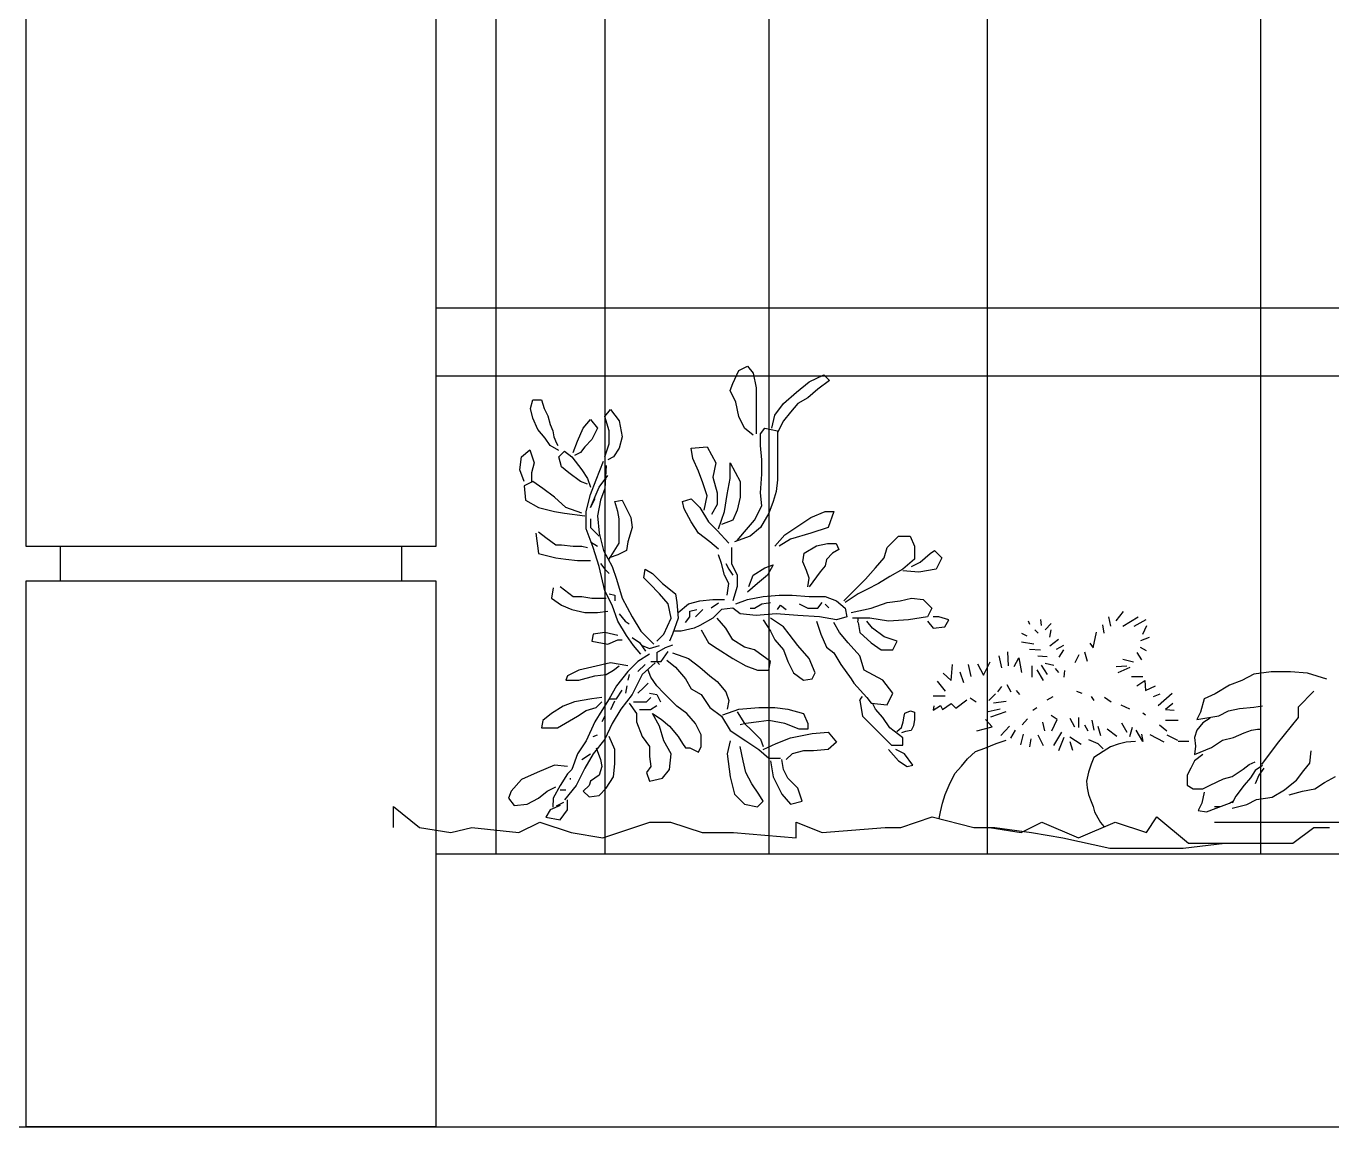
# Model space of a CAD drawing. Header units: inches. Extents: x -370 to 18, y -197 to 199.
# Drawn here: x -65.525 to -63.613, y 15.616 to 17.229 of the extents above; entities that cross this region are included whole.
import ezdxf

# ---------------------------------------------------------------- set-up
doc = ezdxf.new("R2010")
doc.units = ezdxf.units.IN
doc.header["$MEASUREMENT"] = 0
doc.layers.add('artefactos', color=1, linetype='Continuous')
doc.layers.add('MUEBLES', color=7, linetype='Continuous')

# ---------------------------------------------------------------- blocks, each defined once
blk = doc.blocks.new('A$C1E3C3A8C')
at = {"layer": 'artefactos', "color": 116, "true_color": 0x136734}
for p, q in [((0.6271, 0.8588), (0.6378, 0.8828)), ((0.6378, 0.8828), (0.6537, 0.8908)), ((0.6537, 0.8908), (0.6644, 0.8775)), ((0.6644, 0.8775), (0.6697, 0.8508)), ((0.7681, 0.8615), (0.7947, 0.8748)), ((0.7947, 0.8748), (0.8053, 0.8641)), ((0.6218, 0.8455), (0.6271, 0.8588)), ((0.6325, 0.8242), (0.6218, 0.8455)), ((0.6697, 0.8508), (0.6697, 0.8322)), ((0.7442, 0.8429), (0.7681, 0.8615)), ((0.7841, 0.8482), (0.7654, 0.8322)), ((0.8053, 0.8641), (0.7841, 0.8482)), ((0.2531, 0.8127), (0.2577, 0.8287)), ((0.2577, 0.8287), (0.2737, 0.8287)), ((0.2737, 0.8287), (0.2782, 0.8127)), ((0.6378, 0.7976), (0.6325, 0.8242)), ((0.6697, 0.8322), (0.6697, 0.8109)), ((0.7043, 0.8003), (0.7202, 0.8216)), ((0.7202, 0.8216), (0.7442, 0.8429)), ((0.7468, 0.8216), (0.7335, 0.8056)), ((0.7654, 0.8322), (0.7468, 0.8216)), ((0.2577, 0.7944), (0.2531, 0.8127)), ((0.2782, 0.8127), (0.2851, 0.799)), ((0.2851, 0.799), (0.2897, 0.7829)), ((0.3904, 0.7976), (0.4011, 0.8109)), ((0.3984, 0.771), (0.3904, 0.7976)), ((0.4011, 0.8109), (0.417, 0.7896)), ((0.6484, 0.7763), (0.6378, 0.7976)), ((0.6697, 0.8109), (0.6697, 0.787)), ((0.699, 0.7763), (0.7043, 0.8003)), ((0.7335, 0.8056), (0.7202, 0.7896)), ((0.2668, 0.7738), (0.2577, 0.7944)), ((0.2805, 0.7578), (0.2668, 0.7738)), ((0.2897, 0.7829), (0.2943, 0.7715)), ((0.3399, 0.7524), (0.3505, 0.7763)), ((0.3505, 0.7763), (0.3638, 0.7923)), ((0.3638, 0.7923), (0.3771, 0.7763)), ((0.3771, 0.7763), (0.3665, 0.755)), ((0.417, 0.7896), (0.4223, 0.7603)), ((0.6644, 0.763), (0.6484, 0.7763)), ((0.6697, 0.787), (0.6697, 0.7657)), ((0.6777, 0.7657), (0.6857, 0.7763)), ((0.6857, 0.7763), (0.7096, 0.771)), ((0.7202, 0.7896), (0.7096, 0.7683)), ((0.2897, 0.7441), (0.2805, 0.7578)), ((0.2943, 0.7715), (0.2965, 0.7601)), ((0.2965, 0.7601), (0.3011, 0.7486)), ((0.3011, 0.7486), (0.3034, 0.7441)), ((0.3319, 0.7311), (0.3399, 0.7524)), ((0.3665, 0.755), (0.3532, 0.7417)), ((0.3984, 0.747), (0.3984, 0.771)), ((0.4223, 0.7603), (0.417, 0.7391)), ((0.6777, 0.7444), (0.6777, 0.7657)), ((0.7096, 0.771), (0.7096, 0.7444)), ((0.2362, 0.7231), (0.2521, 0.7364)), ((0.2521, 0.7364), (0.2601, 0.7124)), ((0.3057, 0.7349), (0.2897, 0.7441)), ((0.3053, 0.7231), (0.316, 0.7337)), ((0.316, 0.7337), (0.3292, 0.7231)), ((0.3452, 0.7311), (0.3346, 0.7258)), ((0.3532, 0.7417), (0.3452, 0.7311)), ((0.3904, 0.7231), (0.3984, 0.747)), ((0.417, 0.7391), (0.4064, 0.7231)), ((0.55, 0.7391), (0.5793, 0.7417)), ((0.5527, 0.7204), (0.55, 0.7391)), ((0.5793, 0.7417), (0.5952, 0.7124)), ((0.6803, 0.7178), (0.6777, 0.7444)), ((0.7096, 0.7444), (0.7096, 0.7151)), ((0.2335, 0.6991), (0.2362, 0.7231)), ((0.2601, 0.7124), (0.2548, 0.6938)), ((0.3106, 0.7045), (0.3053, 0.7231)), ((0.3239, 0.6938), (0.3106, 0.7045)), ((0.3292, 0.7231), (0.3479, 0.6991)), ((0.3745, 0.6805), (0.3878, 0.7151)), ((0.3931, 0.7071), (0.3904, 0.6645)), ((0.4064, 0.7231), (0.3957, 0.7178)), ((0.5633, 0.6965), (0.5527, 0.7204)), ((0.5952, 0.7124), (0.5899, 0.6858)), ((0.6218, 0.7124), (0.6404, 0.6778)), ((0.6218, 0.6832), (0.6218, 0.7124)), ((0.6803, 0.6912), (0.6803, 0.7178)), ((0.7096, 0.7151), (0.7096, 0.6805)), ((0.2415, 0.6778), (0.2335, 0.6991)), ((0.2574, 0.6778), (0.2415, 0.6699)), ((0.2548, 0.6938), (0.2548, 0.6778)), ((0.2761, 0.6645), (0.2574, 0.6778)), ((0.3452, 0.6778), (0.3239, 0.6938)), ((0.3585, 0.6725), (0.3452, 0.6778)), ((0.3479, 0.6991), (0.3585, 0.6832)), ((0.3585, 0.6832), (0.3638, 0.6672)), ((0.3638, 0.6539), (0.3745, 0.6805)), ((0.3798, 0.6672), (0.3957, 0.6885)), ((0.5713, 0.6752), (0.5633, 0.6965)), ((0.5899, 0.6858), (0.5979, 0.6566)), ((0.6165, 0.6539), (0.6218, 0.6832)), ((0.6404, 0.6778), (0.6404, 0.6486)), ((0.6777, 0.6566), (0.6803, 0.6912)), ((0.7096, 0.6805), (0.7069, 0.6592)), ((0.2415, 0.6699), (0.2441, 0.6432)), ((0.2973, 0.6486), (0.2761, 0.6645)), ((0.3558, 0.622), (0.3638, 0.6539)), ((0.3638, 0.6299), (0.3798, 0.6672)), ((0.3904, 0.6645), (0.3824, 0.6432)), ((0.5793, 0.6512), (0.5713, 0.6752)), ((0.5739, 0.6246), (0.5793, 0.6512)), ((0.5979, 0.6566), (0.5979, 0.6353)), ((0.6112, 0.622), (0.6165, 0.6539)), ((0.6803, 0.6326), (0.6777, 0.6566)), ((0.7069, 0.6592), (0.7016, 0.6406)), ((0.2441, 0.6432), (0.2681, 0.6299)), ((0.2681, 0.6299), (0.2973, 0.622)), ((0.3186, 0.6299), (0.2973, 0.6486)), ((0.3479, 0.6193), (0.3186, 0.6299)), ((0.3718, 0.6459), (0.3638, 0.6299)), ((0.3824, 0.6432), (0.3771, 0.614)), ((0.409, 0.6406), (0.4223, 0.6432)), ((0.4144, 0.622), (0.409, 0.6406)), ((0.4223, 0.6432), (0.4383, 0.6113)), ((0.5341, 0.6406), (0.55, 0.6459)), ((0.5367, 0.6273), (0.5341, 0.6406)), ((0.55, 0.6033), (0.5367, 0.6273)), ((0.55, 0.6459), (0.566, 0.6299)), ((0.566, 0.6299), (0.5819, 0.6033)), ((0.5979, 0.6353), (0.5872, 0.6166)), ((0.6404, 0.6486), (0.6351, 0.6246)), ((0.667, 0.606), (0.6803, 0.6326)), ((0.7016, 0.6406), (0.6936, 0.6193)), ((0.2973, 0.622), (0.316, 0.6193)), ((0.316, 0.6193), (0.3532, 0.614)), ((0.3558, 0.59), (0.3558, 0.622)), ((0.3638, 0.6086), (0.3638, 0.5927)), ((0.3771, 0.614), (0.3798, 0.582)), ((0.417, 0.6086), (0.4144, 0.622)), ((0.417, 0.5794), (0.417, 0.6086)), ((0.4383, 0.6113), (0.441, 0.5927)), ((0.5633, 0.582), (0.55, 0.6033)), ((0.5819, 0.6033), (0.5979, 0.5874)), ((0.6005, 0.59), (0.6112, 0.622)), ((0.6271, 0.606), (0.6059, 0.598)), ((0.6351, 0.6246), (0.6271, 0.606)), ((0.6484, 0.5847), (0.667, 0.606)), ((0.6936, 0.6193), (0.6777, 0.5927)), ((0.7468, 0.5953), (0.7708, 0.6113)), ((0.7708, 0.6113), (0.7974, 0.622)), ((0.7974, 0.622), (0.8133, 0.622)), ((0.8133, 0.622), (0.8027, 0.5927)), ((0.2628, 0.582), (0.2681, 0.5448)), ((0.2681, 0.5847), (0.2814, 0.574)), ((0.3691, 0.5554), (0.3558, 0.59)), ((0.3638, 0.5927), (0.3798, 0.5767)), ((0.3798, 0.582), (0.3878, 0.5501)), ((0.417, 0.5634), (0.417, 0.5794)), ((0.441, 0.5927), (0.433, 0.5661)), ((0.5846, 0.5661), (0.5633, 0.582)), ((0.5979, 0.5874), (0.6192, 0.5634)), ((0.6351, 0.5687), (0.6484, 0.5847)), ((0.6777, 0.5927), (0.6591, 0.5767)), ((0.7043, 0.5581), (0.7229, 0.5794)), ((0.7229, 0.5794), (0.7468, 0.5953)), ((0.7708, 0.582), (0.7335, 0.5714)), ((0.8027, 0.5927), (0.7708, 0.582)), ((0.2814, 0.574), (0.3, 0.5607)), ((0.3, 0.5607), (0.3106, 0.5607)), ((0.3106, 0.5607), (0.3319, 0.5581)), ((0.3319, 0.5581), (0.3479, 0.5581)), ((0.3479, 0.5581), (0.3585, 0.5554)), ((0.3638, 0.5661), (0.3771, 0.5581)), ((0.3798, 0.5208), (0.3691, 0.5554)), ((0.3984, 0.5341), (0.417, 0.5634)), ((0.433, 0.5661), (0.4303, 0.5501)), ((0.6005, 0.5528), (0.5846, 0.5661)), ((0.6245, 0.5554), (0.6245, 0.5261)), ((0.6591, 0.5767), (0.6298, 0.5661)), ((0.7335, 0.5714), (0.7123, 0.5581)), ((0.7584, 0.545), (0.7813, 0.5587)), ((0.7813, 0.5587), (0.8019, 0.5633)), ((0.8019, 0.5633), (0.8179, 0.5633)), ((0.8179, 0.5633), (0.8224, 0.5519)), ((0.9064, 0.5368), (0.9117, 0.5554)), ((0.9117, 0.5554), (0.933, 0.5767)), ((0.933, 0.5767), (0.9543, 0.5767)), ((0.9543, 0.5767), (0.9623, 0.5581)), ((0.9623, 0.5581), (0.9623, 0.5341)), ((0.2681, 0.5448), (0.3, 0.5368)), ((0.3, 0.5368), (0.3186, 0.5341)), ((0.3186, 0.5341), (0.3399, 0.5315)), ((0.3399, 0.5315), (0.3638, 0.5315)), ((0.3878, 0.5501), (0.4037, 0.5208)), ((0.4144, 0.5421), (0.3984, 0.5368)), ((0.4303, 0.5501), (0.4144, 0.5421)), ((0.6059, 0.5261), (0.6005, 0.5421)), ((0.7561, 0.529), (0.7584, 0.545)), ((0.7996, 0.5336), (0.7973, 0.5221)), ((0.811, 0.545), (0.7996, 0.5336)), ((0.8224, 0.5519), (0.811, 0.545)), ((0.8905, 0.5182), (0.9064, 0.5368)), ((0.9623, 0.5341), (0.941, 0.5155)), ((0.9729, 0.5288), (0.9915, 0.5448)), ((0.9915, 0.5448), (0.9995, 0.5501)), ((0.9995, 0.5501), (1.0128, 0.5368)), ((1.0128, 0.5368), (1.0022, 0.5155)), ((0.3904, 0.4756), (0.3798, 0.5208)), ((0.3824, 0.5261), (0.3904, 0.5155)), ((0.3904, 0.5155), (0.3984, 0.5075)), ((0.4037, 0.5208), (0.4117, 0.4969)), ((0.4622, 0.4995), (0.4649, 0.5155)), ((0.4649, 0.5155), (0.4782, 0.5075)), ((0.4782, 0.5075), (0.4968, 0.4889)), ((0.6112, 0.5048), (0.6059, 0.5261)), ((0.6138, 0.5261), (0.6192, 0.5155)), ((0.6192, 0.5155), (0.6271, 0.5048)), ((0.6245, 0.5261), (0.6351, 0.5048)), ((0.6644, 0.5048), (0.6857, 0.5182)), ((0.6857, 0.5182), (0.7016, 0.5235)), ((0.7016, 0.5235), (0.691, 0.5048)), ((0.763, 0.513), (0.7561, 0.529)), ((0.7676, 0.4992), (0.763, 0.513)), ((0.7881, 0.5107), (0.7676, 0.4832)), ((0.7973, 0.5221), (0.7881, 0.5107)), ((0.8718, 0.4969), (0.8905, 0.5182)), ((0.941, 0.5155), (0.9171, 0.5022)), ((0.9703, 0.5102), (0.941, 0.5128)), ((0.957, 0.5208), (0.9729, 0.5288)), ((1.0022, 0.5155), (0.9703, 0.5102)), ((0.308, 0.4836), (0.3319, 0.4649)), ((0.4117, 0.4969), (0.4223, 0.4623)), ((0.4729, 0.4889), (0.4622, 0.4995)), ((0.4915, 0.4702), (0.4729, 0.4889)), ((0.4968, 0.4889), (0.5208, 0.4702)), ((0.6192, 0.4889), (0.6112, 0.5048)), ((0.6165, 0.4676), (0.6192, 0.4889)), ((0.6351, 0.4836), (0.6271, 0.4569)), ((0.6351, 0.5048), (0.6351, 0.4836)), ((0.6724, 0.4889), (0.6537, 0.4729)), ((0.6564, 0.4836), (0.6644, 0.5048)), ((0.691, 0.5048), (0.6724, 0.4889)), ((0.7653, 0.4832), (0.7676, 0.4992)), ((0.8506, 0.4756), (0.8718, 0.4969)), ((0.8958, 0.4889), (0.8745, 0.4782)), ((0.9171, 0.5022), (0.8958, 0.4889)), ((0.2947, 0.4809), (0.292, 0.4623)), ((0.292, 0.4623), (0.3106, 0.449)), ((0.3319, 0.4649), (0.3479, 0.4649)), ((0.3479, 0.4649), (0.3665, 0.4623)), ((0.3665, 0.4623), (0.3931, 0.4623)), ((0.4037, 0.449), (0.3904, 0.4756)), ((0.3984, 0.4702), (0.409, 0.4676)), ((0.409, 0.4676), (0.409, 0.4569)), ((0.4223, 0.4623), (0.441, 0.4277)), ((0.5075, 0.4516), (0.4915, 0.4702)), ((0.5208, 0.4702), (0.5234, 0.4543)), ((0.566, 0.4569), (0.5899, 0.4596)), ((0.5899, 0.4596), (0.6112, 0.4596)), ((0.6325, 0.4516), (0.6537, 0.4596)), ((0.6537, 0.4596), (0.683, 0.4649)), ((0.683, 0.4649), (0.7123, 0.4676)), ((0.7123, 0.4676), (0.7362, 0.4676)), ((0.7362, 0.4676), (0.7681, 0.4649)), ((0.7681, 0.4649), (0.7974, 0.4649)), ((0.7974, 0.4649), (0.8186, 0.4569)), ((0.8319, 0.4569), (0.8506, 0.4756)), ((0.8585, 0.4702), (0.8346, 0.4543)), ((0.8745, 0.4782), (0.8585, 0.4702)), ((0.9357, 0.4569), (0.957, 0.4623)), ((0.957, 0.4623), (0.9782, 0.4596)), ((0.9782, 0.4596), (0.9942, 0.4436)), ((0.3106, 0.449), (0.3292, 0.441)), ((0.3292, 0.441), (0.3532, 0.4356)), ((0.3532, 0.4356), (0.3771, 0.4356)), ((0.3771, 0.4356), (0.3957, 0.4383)), ((0.4144, 0.4197), (0.4037, 0.449)), ((0.5128, 0.425), (0.5075, 0.4516)), ((0.5234, 0.4543), (0.5261, 0.425)), ((0.5261, 0.4356), (0.5447, 0.4516)), ((0.5447, 0.4516), (0.566, 0.4569)), ((0.5473, 0.4383), (0.5606, 0.441)), ((0.5473, 0.4277), (0.5473, 0.4383)), ((0.558, 0.4277), (0.566, 0.4356)), ((0.566, 0.4356), (0.5713, 0.441)), ((0.5869, 0.4443), (0.6006, 0.4535)), ((0.6059, 0.441), (0.5899, 0.425)), ((0.6271, 0.4436), (0.6059, 0.441)), ((0.6404, 0.433), (0.6271, 0.4436)), ((0.6591, 0.4436), (0.667, 0.4436)), ((0.667, 0.4436), (0.6803, 0.4516)), ((0.6803, 0.4516), (0.6963, 0.4543)), ((0.7096, 0.441), (0.7149, 0.449)), ((0.7149, 0.449), (0.7256, 0.441)), ((0.7495, 0.4516), (0.7654, 0.4436)), ((0.7654, 0.4436), (0.7841, 0.4436)), ((0.7841, 0.4436), (0.792, 0.4543)), ((0.7973, 0.4512), (0.8041, 0.4443)), ((0.8186, 0.4569), (0.8346, 0.4436)), ((0.8346, 0.4436), (0.8373, 0.4277)), ((0.8452, 0.4356), (0.8825, 0.4436)), ((0.8825, 0.4436), (0.9117, 0.4543)), ((0.9117, 0.4543), (0.9357, 0.4569)), ((0.9942, 0.4436), (0.9862, 0.4277)), ((1.3346, 0.42), (1.3482, 0.4373)), ((0.4303, 0.3931), (0.4144, 0.4197)), ((0.417, 0.433), (0.4277, 0.4197)), ((0.4277, 0.4197), (0.4356, 0.4144)), ((0.441, 0.4277), (0.4569, 0.401)), ((0.4995, 0.3957), (0.5128, 0.425)), ((0.5261, 0.425), (0.5154, 0.3957)), ((0.5394, 0.417), (0.5473, 0.4277)), ((0.566, 0.4117), (0.5553, 0.4064)), ((0.5899, 0.425), (0.566, 0.4117)), ((0.6138, 0.4064), (0.5979, 0.425)), ((0.6697, 0.4303), (0.6404, 0.433)), ((0.7069, 0.433), (0.6697, 0.4303)), ((0.683, 0.4223), (0.6963, 0.401)), ((0.7202, 0.409), (0.6963, 0.425)), ((0.7468, 0.4303), (0.7069, 0.433)), ((0.7867, 0.4277), (0.7468, 0.4303)), ((0.7814, 0.4197), (0.7894, 0.3957)), ((0.8186, 0.4223), (0.7867, 0.4277)), ((0.824, 0.3984), (0.8133, 0.417)), ((0.8373, 0.4277), (0.8186, 0.4223)), ((0.8798, 0.425), (0.8479, 0.425)), ((0.8577, 0.4175), (0.8592, 0.4263)), ((0.8585, 0.417), (0.8612, 0.3984)), ((0.8851, 0.4064), (0.8745, 0.4197)), ((0.9144, 0.4197), (0.8798, 0.425)), ((0.9516, 0.4223), (0.9144, 0.4197)), ((0.9862, 0.4277), (0.9516, 0.4223)), ((0.9862, 0.4197), (0.9968, 0.4064)), ((1.0075, 0.4277), (0.9968, 0.4277)), ((1.0261, 0.4223), (1.0075, 0.4277)), ((1.0181, 0.409), (1.0261, 0.4223)), ((1.1726, 0.42), (1.175, 0.4138)), ((1.1948, 0.4225), (1.1961, 0.4113)), ((1.2035, 0.4039), (1.2146, 0.4151)), ((1.3098, 0.4126), (1.3123, 0.3977)), ((1.321, 0.4274), (1.3247, 0.4101)), ((1.3469, 0.4101), (1.3754, 0.4274)), ((1.3679, 0.4101), (1.3902, 0.4225)), ((1.384, 0.3953), (1.3914, 0.4113)), ((0.3691, 0.3957), (0.3665, 0.3824)), ((0.3904, 0.3984), (0.3691, 0.3957)), ((0.4144, 0.3931), (0.3904, 0.3984)), ((0.4436, 0.3744), (0.4303, 0.3931)), ((0.4406, 0.3894), (0.4543, 0.3803)), ((0.4569, 0.401), (0.4809, 0.3771)), ((0.4862, 0.3824), (0.4995, 0.3957)), ((0.5154, 0.3957), (0.5101, 0.3824)), ((0.5314, 0.401), (0.5181, 0.401)), ((0.5553, 0.4064), (0.5314, 0.401)), ((0.5686, 0.4037), (0.5819, 0.3798)), ((0.6271, 0.3851), (0.6138, 0.4064)), ((0.6963, 0.401), (0.7043, 0.3851)), ((0.7309, 0.3957), (0.7202, 0.409)), ((0.7468, 0.3744), (0.7309, 0.3957)), ((0.7894, 0.3957), (0.8, 0.3718)), ((0.8399, 0.3798), (0.824, 0.3984)), ((0.8612, 0.3984), (0.8825, 0.3798)), ((0.9064, 0.3904), (0.8851, 0.4064)), ((0.9304, 0.3824), (0.9064, 0.3904)), ((0.9968, 0.4064), (1.0181, 0.409)), ((1.1602, 0.3977), (1.1701, 0.3928)), ((1.1849, 0.4039), (1.1911, 0.3977)), ((1.2121, 0.3903), (1.2146, 0.4039)), ((1.2121, 0.3742), (1.2282, 0.3866)), ((1.2925, 0.3705), (1.2987, 0.399)), ((1.3803, 0.3841), (1.3964, 0.3903)), ((0.3665, 0.3824), (0.3957, 0.3771)), ((0.3957, 0.3771), (0.4144, 0.3851)), ((0.4144, 0.3851), (0.4223, 0.3851)), ((0.4569, 0.3585), (0.4436, 0.3744)), ((0.4543, 0.3803), (0.4657, 0.3643)), ((0.4596, 0.3744), (0.4729, 0.3691)), ((0.4729, 0.3691), (0.4915, 0.3744)), ((0.4863, 0.362), (0.5023, 0.3711)), ((0.4942, 0.3452), (0.5075, 0.3638)), ((0.5023, 0.3711), (0.516, 0.3757)), ((0.5819, 0.3798), (0.5979, 0.3691)), ((0.5979, 0.3691), (0.6271, 0.3505)), ((0.6484, 0.3718), (0.6271, 0.3851)), ((0.667, 0.3664), (0.6484, 0.3718)), ((0.6963, 0.3452), (0.667, 0.3664)), ((0.7043, 0.3851), (0.7202, 0.3664)), ((0.7202, 0.3664), (0.7282, 0.3452)), ((0.7681, 0.3505), (0.7468, 0.3744)), ((0.8, 0.3718), (0.8133, 0.3611)), ((0.8612, 0.3558), (0.8399, 0.3798)), ((0.8825, 0.3798), (0.9011, 0.3664)), ((0.9011, 0.3664), (0.9224, 0.3664)), ((0.9224, 0.3664), (0.9304, 0.3824)), ((1.1342, 0.3631), (1.1355, 0.3371)), ((1.1602, 0.3816), (1.1825, 0.3779)), ((1.175, 0.368), (1.1948, 0.3668)), ((1.2245, 0.368), (1.2381, 0.3755)), ((1.2295, 0.3532), (1.2381, 0.3668)), ((1.2764, 0.3631), (1.2814, 0.3458)), ((1.2863, 0.3792), (1.2925, 0.3705)), ((1.3729, 0.3618), (1.3816, 0.3482)), ((1.3791, 0.3717), (1.3902, 0.3656)), ((0.4011, 0.3425), (0.3665, 0.3345)), ((0.433, 0.3372), (0.4011, 0.3425)), ((0.4516, 0.3452), (0.433, 0.3265)), ((0.4729, 0.3585), (0.4516, 0.3452)), ((0.4516, 0.3265), (0.4649, 0.3398)), ((0.4835, 0.3425), (0.4596, 0.3212)), ((0.4755, 0.3452), (0.4942, 0.3452)), ((0.4862, 0.3611), (0.4862, 0.3452)), ((0.4862, 0.3452), (0.4915, 0.3398)), ((0.5048, 0.3478), (0.5208, 0.3345)), ((0.5154, 0.3611), (0.5447, 0.3505)), ((0.5447, 0.3505), (0.566, 0.3345)), ((0.6271, 0.3505), (0.6511, 0.3372)), ((0.6936, 0.3292), (0.6963, 0.3452)), ((0.7282, 0.3452), (0.7389, 0.3239)), ((0.7787, 0.3239), (0.7681, 0.3505)), ((0.8133, 0.3611), (0.8266, 0.3398)), ((0.8266, 0.3398), (0.8452, 0.3132)), ((0.8692, 0.3292), (0.8612, 0.3558)), ((1.0304, 0.3099), (1.0328, 0.3396)), ((1.0613, 0.3396), (1.0662, 0.3173)), ((1.0786, 0.3408), (1.0897, 0.3198)), ((1.0897, 0.3198), (1.1021, 0.3445)), ((1.1182, 0.3557), (1.1231, 0.3334)), ((1.1466, 0.3359), (1.1553, 0.3519)), ((1.1553, 0.3519), (1.1602, 0.3247)), ((1.1899, 0.3557), (1.2072, 0.3544)), ((1.1961, 0.3383), (1.2072, 0.321)), ((1.2035, 0.342), (1.2196, 0.3383)), ((1.2591, 0.3433), (1.2666, 0.3581)), ((1.3469, 0.3495), (1.3667, 0.3445)), ((0.3213, 0.3185), (0.3186, 0.3106)), ((0.3425, 0.3292), (0.3213, 0.3185)), ((0.3665, 0.3345), (0.3425, 0.3292)), ((0.3425, 0.3106), (0.3718, 0.3185)), ((0.3718, 0.3185), (0.3931, 0.3212)), ((0.3931, 0.3212), (0.4064, 0.3292)), ((0.4064, 0.3292), (0.417, 0.3372)), ((0.433, 0.3265), (0.4117, 0.2999)), ((0.4356, 0.3212), (0.433, 0.3106)), ((0.4596, 0.3212), (0.441, 0.2839)), ((0.4755, 0.3159), (0.4702, 0.3292)), ((0.4862, 0.2999), (0.4755, 0.3159)), ((0.5208, 0.3345), (0.5394, 0.3132)), ((0.566, 0.3345), (0.5846, 0.3185)), ((0.5846, 0.3185), (0.5979, 0.3079)), ((0.6511, 0.3372), (0.6724, 0.3292)), ((0.6724, 0.3292), (0.6936, 0.3292)), ((0.7389, 0.3239), (0.7575, 0.3106)), ((0.7734, 0.3132), (0.7787, 0.3239)), ((0.9038, 0.3106), (0.8692, 0.3292)), ((1.0155, 0.3235), (1.0304, 0.3099)), ((1.0464, 0.326), (1.0526, 0.3062)), ((1.1788, 0.3371), (1.1788, 0.3161)), ((1.1886, 0.3297), (1.1998, 0.3099)), ((1.222, 0.3322), (1.2282, 0.3247)), ((1.2393, 0.3284), (1.2381, 0.3161)), ((1.3346, 0.3359), (1.3543, 0.3371)), ((1.3383, 0.3247), (1.3605, 0.3346)), ((1.363, 0.3173), (1.384, 0.3173)), ((1.5894, 0.3214), (1.567, 0.3101)), ((1.6209, 0.3259), (1.5894, 0.3214)), ((1.6568, 0.3259), (1.6209, 0.3259)), ((1.6883, 0.3236), (1.6568, 0.3259)), ((1.7242, 0.3124), (1.6883, 0.3236)), ((0.3186, 0.3106), (0.3425, 0.3106)), ((0.4117, 0.2999), (0.3984, 0.276)), ((0.4117, 0.276), (0.4223, 0.2919)), ((0.4292, 0.2865), (0.4314, 0.3002)), ((0.4516, 0.2866), (0.4622, 0.2972)), ((0.4622, 0.2972), (0.4702, 0.3052)), ((0.4995, 0.2866), (0.4862, 0.2999)), ((0.5394, 0.3132), (0.55, 0.2946)), ((0.55, 0.2946), (0.5686, 0.2839)), ((0.5979, 0.3079), (0.6138, 0.2893)), ((0.7575, 0.3106), (0.7734, 0.3132)), ((0.8452, 0.3132), (0.8506, 0.3052)), ((0.8506, 0.3052), (0.8745, 0.2786)), ((0.9224, 0.2866), (0.9038, 0.3106)), ((1.0044, 0.3086), (1.0192, 0.2901)), ((1.1231, 0.2987), (1.1157, 0.2888)), ((1.133, 0.3025), (1.1404, 0.2888)), ((1.1503, 0.2913), (1.1565, 0.2839)), ((1.2616, 0.2901), (1.2715, 0.2864)), ((1.3729, 0.3), (1.3877, 0.3099)), ((1.3877, 0.3099), (1.389, 0.2913)), ((1.389, 0.2913), (1.4075, 0.3)), ((1.5445, 0.3012), (1.5176, 0.2854)), ((1.567, 0.3101), (1.5445, 0.3012)), ((1.7, 0.29), (1.671, 0.261)), ((0.3346, 0.2706), (0.3133, 0.2626)), ((0.3665, 0.276), (0.3346, 0.2706)), ((0.3851, 0.2786), (0.3665, 0.276)), ((0.3745, 0.26), (0.3851, 0.2706)), ((0.3984, 0.276), (0.3851, 0.2547)), ((0.3984, 0.276), (0.4117, 0.276)), ((0.4017, 0.2567), (0.4086, 0.2727)), ((0.441, 0.2839), (0.4197, 0.2573)), ((0.4356, 0.268), (0.4489, 0.2493)), ((0.4436, 0.2706), (0.4676, 0.2706)), ((0.4676, 0.2706), (0.4755, 0.2786)), ((0.4726, 0.2865), (0.4863, 0.2842)), ((0.4863, 0.2842), (0.4932, 0.2704)), ((0.5234, 0.2626), (0.4995, 0.2866)), ((0.5686, 0.2839), (0.5846, 0.26)), ((0.6138, 0.2893), (0.6192, 0.2733)), ((0.6192, 0.2733), (0.6165, 0.2573)), ((0.8612, 0.2733), (0.8622, 0.2748)), ((0.8612, 0.2733), (0.8665, 0.244)), ((0.8622, 0.2748), (0.8666, 0.2807)), ((0.8745, 0.2786), (0.8825, 0.268)), ((0.8825, 0.268), (0.9117, 0.2653)), ((0.8905, 0.2573), (0.8851, 0.268)), ((0.9117, 0.2653), (0.9224, 0.2866)), ((0.997, 0.2814), (1.0192, 0.2814)), ((1.0143, 0.2567), (1.0304, 0.2678)), ((1.0304, 0.2678), (1.039, 0.2591)), ((1.039, 0.2591), (1.0588, 0.274)), ((1.065, 0.2777), (1.0761, 0.2703)), ((1.0996, 0.2728), (1.112, 0.2851)), ((1.1083, 0.269), (1.1318, 0.2715)), ((1.2072, 0.274), (1.2183, 0.2802)), ((1.2888, 0.2802), (1.2938, 0.2728)), ((1.3135, 0.2789), (1.3259, 0.2703)), ((1.3432, 0.2653), (1.3593, 0.2579)), ((1.4038, 0.2802), (1.4162, 0.2851)), ((1.4125, 0.2641), (1.4384, 0.2864)), ((1.4397, 0.2678), (1.4261, 0.2567)), ((1.4974, 0.2764), (1.4906, 0.2517)), ((1.5176, 0.2854), (1.4974, 0.2764)), ((0.292, 0.2493), (0.2761, 0.236)), ((0.3133, 0.2626), (0.292, 0.2493)), ((0.3027, 0.2227), (0.3399, 0.244)), ((0.3399, 0.244), (0.3558, 0.2547)), ((0.3558, 0.2547), (0.3745, 0.26)), ((0.3851, 0.2547), (0.3718, 0.2334)), ((0.3904, 0.244), (0.3851, 0.2334)), ((0.4197, 0.2573), (0.4037, 0.2307)), ((0.4489, 0.2493), (0.4489, 0.2334)), ((0.4543, 0.2567), (0.4749, 0.2567)), ((0.4749, 0.2567), (0.4863, 0.2636)), ((0.4782, 0.2493), (0.4942, 0.2387)), ((0.4915, 0.2254), (0.4782, 0.2493)), ((0.542, 0.2493), (0.5234, 0.2626)), ((0.558, 0.2307), (0.542, 0.2493)), ((0.5846, 0.26), (0.6059, 0.244)), ((0.6059, 0.244), (0.6218, 0.2174)), ((0.6085, 0.2467), (0.6378, 0.2573)), ((0.6351, 0.252), (0.6484, 0.2307)), ((0.6378, 0.2573), (0.675, 0.26)), ((0.675, 0.26), (0.7043, 0.26)), ((0.7043, 0.26), (0.7282, 0.2573)), ((0.7282, 0.2573), (0.7575, 0.2493)), ((0.7575, 0.2493), (0.7654, 0.2307)), ((0.8665, 0.244), (0.8878, 0.2227)), ((0.9038, 0.2414), (0.8905, 0.2573)), ((0.9171, 0.2227), (0.9038, 0.2414)), ((0.9415, 0.2337), (0.943, 0.2439)), ((0.943, 0.2439), (0.9445, 0.2498)), ((0.9445, 0.2498), (0.9547, 0.2542)), ((0.9547, 0.2542), (0.9621, 0.2513)), ((0.9621, 0.2513), (0.9621, 0.2381)), ((0.997, 0.2554), (1.0106, 0.2641)), ((0.9982, 0.2629), (0.997, 0.2554)), ((1.0106, 0.2641), (1.0143, 0.2567)), ((1.0984, 0.253), (1.1206, 0.2579)), ((1.1033, 0.2431), (1.1318, 0.253)), ((1.1812, 0.2554), (1.1886, 0.2604)), ((1.2257, 0.2381), (1.2146, 0.2455)), ((1.2653, 0.2418), (1.2653, 0.2233)), ((1.384, 0.2505), (1.389, 0.2468)), ((1.4261, 0.2567), (1.4421, 0.2554)), ((1.4295, 0.261), (1.4295, 0.261)), ((1.4906, 0.2517), (1.4839, 0.2382)), ((1.4839, 0.2382), (1.5243, 0.245)), ((1.5243, 0.245), (1.5423, 0.254)), ((1.5423, 0.254), (1.5625, 0.2585)), ((1.5625, 0.2585), (1.5894, 0.2607)), ((1.5894, 0.2607), (1.6052, 0.2629)), ((1.671, 0.2416), (1.6324, 0.1933)), ((1.671, 0.261), (1.671, 0.2416)), ((0.2761, 0.236), (0.2734, 0.2227)), ((0.2734, 0.2227), (0.3027, 0.2227)), ((0.3718, 0.2334), (0.3558, 0.1988)), ((0.4037, 0.2307), (0.3904, 0.2014)), ((0.4489, 0.2334), (0.4596, 0.2068)), ((0.4995, 0.1988), (0.4915, 0.2254)), ((0.4942, 0.2387), (0.5101, 0.2254)), ((0.5101, 0.2254), (0.5261, 0.2068)), ((0.5686, 0.2094), (0.558, 0.2307)), ((0.6218, 0.2174), (0.6511, 0.1988)), ((0.6511, 0.2307), (0.6404, 0.228)), ((0.6484, 0.2307), (0.6617, 0.2174)), ((0.675, 0.2334), (0.6511, 0.2307)), ((0.6617, 0.2174), (0.6777, 0.2014)), ((0.6936, 0.236), (0.675, 0.2334)), ((0.7229, 0.2307), (0.6936, 0.236)), ((0.7495, 0.2201), (0.7229, 0.2307)), ((0.7654, 0.2201), (0.7495, 0.2201)), ((0.7654, 0.2307), (0.7654, 0.2201)), ((0.8878, 0.2227), (0.9038, 0.2068)), ((0.941, 0.2041), (0.9171, 0.2227)), ((0.9298, 0.216), (0.9386, 0.2234)), ((0.9386, 0.2234), (0.9415, 0.2337)), ((0.9562, 0.2175), (0.9459, 0.216)), ((0.9606, 0.2263), (0.9562, 0.2175)), ((0.9621, 0.2381), (0.9606, 0.2263)), ((1.0774, 0.2171), (1.1058, 0.2245)), ((1.1058, 0.2245), (1.0934, 0.2381)), ((1.1219, 0.2084), (1.1379, 0.2257)), ((1.1404, 0.2035), (1.1491, 0.2183)), ((1.1614, 0.2282), (1.1713, 0.2393)), ((1.1985, 0.2332), (1.2022, 0.2171)), ((1.2159, 0.2171), (1.2257, 0.2381)), ((1.2492, 0.2406), (1.2579, 0.2245)), ((1.2764, 0.2282), (1.2826, 0.2171)), ((1.29, 0.2369), (1.2938, 0.2183)), ((1.3012, 0.2257), (1.3061, 0.2084)), ((1.3185, 0.2208), (1.3358, 0.2072)), ((1.3445, 0.2319), (1.3543, 0.2146)), ((1.3642, 0.2233), (1.3593, 0.2059)), ((1.384, 0.1973), (1.3717, 0.2183)), ((1.4149, 0.2282), (1.4285, 0.2171)), ((1.4261, 0.2369), (1.4496, 0.2369)), ((1.4839, 0.218), (1.4794, 0.2045)), ((1.4951, 0.2315), (1.4839, 0.218)), ((1.5086, 0.2405), (1.4951, 0.2315)), ((1.5715, 0.2135), (1.5849, 0.218)), ((1.5849, 0.218), (1.5962, 0.2202)), ((1.5962, 0.2202), (1.6007, 0.2202)), ((0.3558, 0.1988), (0.3399, 0.1748)), ((0.3691, 0.2068), (0.3771, 0.2094)), ((0.3904, 0.2014), (0.3691, 0.1748)), ((0.409, 0.1828), (0.3984, 0.2068)), ((0.4596, 0.2068), (0.4729, 0.1881)), ((0.5128, 0.1748), (0.4995, 0.1988)), ((0.5261, 0.2068), (0.5341, 0.1934)), ((0.5341, 0.1934), (0.5394, 0.1855)), ((0.5686, 0.1881), (0.5686, 0.2094)), ((0.6218, 0.1988), (0.6165, 0.1748)), ((0.6511, 0.1988), (0.675, 0.1828)), ((0.6777, 0.2014), (0.683, 0.1881)), ((0.683, 0.1828), (0.7069, 0.1934)), ((0.7069, 0.1934), (0.7335, 0.2041)), ((0.7335, 0.2041), (0.7734, 0.2121)), ((0.7734, 0.2121), (0.8027, 0.2147)), ((0.8027, 0.2147), (0.8186, 0.1961)), ((0.8186, 0.1961), (0.8027, 0.1828)), ((0.9038, 0.2068), (0.9197, 0.1908)), ((0.9459, 0.216), (0.9386, 0.2131)), ((0.941, 0.1908), (0.941, 0.2041)), ((1.0922, 0.1849), (1.1132, 0.1936)), ((1.1132, 0.1936), (1.1318, 0.1998)), ((1.159, 0.1911), (1.1639, 0.2109)), ((1.1775, 0.2022), (1.175, 0.1874)), ((1.1899, 0.2097), (1.1998, 0.1899)), ((1.2196, 0.1899), (1.2344, 0.2146)), ((1.2381, 0.2047), (1.2282, 0.18)), ((1.2492, 0.2059), (1.2703, 0.1923)), ((1.2492, 0.1973), (1.2542, 0.1812)), ((1.2839, 0.201), (1.2925, 0.1973)), ((1.2925, 0.1973), (1.3012, 0.1936)), ((1.3012, 0.1936), (1.3111, 0.1837)), ((1.3531, 0.196), (1.3383, 0.1923)), ((1.3704, 0.1973), (1.3531, 0.196)), ((1.3816, 0.2109), (1.384, 0.1973)), ((1.4236, 0.196), (1.3976, 0.2097)), ((1.4285, 0.2097), (1.4483, 0.1998)), ((1.4693, 0.1973), (1.4496, 0.1973)), ((1.4794, 0.2045), (1.4816, 0.1888)), ((1.5108, 0.1865), (1.531, 0.2)), ((1.531, 0.2), (1.5513, 0.2045)), ((1.5513, 0.2045), (1.5715, 0.2135)), ((1.6324, 0.1933), (1.6034, 0.1546)), ((0.3399, 0.1748), (0.3292, 0.1455)), ((0.3479, 0.1642), (0.3638, 0.1748)), ((0.3691, 0.1748), (0.3532, 0.1482)), ((0.3745, 0.1855), (0.3824, 0.1642)), ((0.409, 0.1562), (0.409, 0.1828)), ((0.4729, 0.1881), (0.4729, 0.1695)), ((0.4729, 0.1695), (0.4755, 0.1509)), ((0.5101, 0.1455), (0.5128, 0.1748)), ((0.5394, 0.1855), (0.5473, 0.1855)), ((0.5473, 0.1855), (0.5633, 0.1775)), ((0.5633, 0.1775), (0.5686, 0.1881)), ((0.6165, 0.1748), (0.6218, 0.1322)), ((0.6458, 0.1615), (0.6404, 0.1881)), ((0.675, 0.1828), (0.6936, 0.1668)), ((0.7362, 0.1748), (0.7256, 0.1642)), ((0.7575, 0.1801), (0.7362, 0.1748)), ((0.7761, 0.1801), (0.7575, 0.1801)), ((0.8027, 0.1828), (0.7761, 0.1801)), ((0.9144, 0.1828), (0.933, 0.1615)), ((0.9197, 0.1908), (0.941, 0.1908)), ((0.9437, 0.1748), (0.9277, 0.1828)), ((0.9596, 0.1535), (0.9437, 0.1748)), ((1.06, 0.1651), (1.0749, 0.1787)), ((1.0749, 0.1787), (1.0922, 0.1849)), ((1.3111, 0.1787), (1.2938, 0.1676)), ((1.3247, 0.1874), (1.3111, 0.1787)), ((1.3383, 0.1923), (1.3247, 0.1874)), ((1.4816, 0.1888), (1.4794, 0.1731)), ((1.4794, 0.1731), (1.5108, 0.1865)), ((1.4951, 0.1731), (1.4794, 0.1618)), ((1.6927, 0.1573), (1.695, 0.1798)), ((0.2973, 0.1535), (0.2654, 0.1402)), ((0.3213, 0.1509), (0.2973, 0.1535)), ((0.3292, 0.1455), (0.3213, 0.1376)), ((0.3532, 0.1482), (0.3372, 0.1163)), ((0.3851, 0.1509), (0.3798, 0.1349)), ((0.3824, 0.1642), (0.3851, 0.1509)), ((0.4064, 0.1322), (0.409, 0.1562)), ((0.4755, 0.1509), (0.4676, 0.1402)), ((0.4968, 0.1296), (0.5101, 0.1455)), ((0.6511, 0.1402), (0.6458, 0.1615)), ((0.6936, 0.1668), (0.7149, 0.1668)), ((0.6963, 0.1615), (0.7016, 0.1322)), ((0.7202, 0.1455), (0.7176, 0.1642)), ((0.7282, 0.1296), (0.7202, 0.1455)), ((0.933, 0.1615), (0.949, 0.1509)), ((0.949, 0.1509), (0.9596, 0.1535)), ((1.0366, 0.1379), (1.0489, 0.1515)), ((1.0489, 0.1515), (1.06, 0.1651)), ((1.2888, 0.1552), (1.2839, 0.1404)), ((1.2938, 0.1676), (1.2888, 0.1552)), ((1.4726, 0.1483), (1.4659, 0.1348)), ((1.4794, 0.1618), (1.4726, 0.1483)), ((1.549, 0.1326), (1.5692, 0.1461)), ((1.5692, 0.1461), (1.5805, 0.1551)), ((1.5805, 0.1551), (1.5917, 0.1596)), ((1.6052, 0.1528), (1.5917, 0.1438)), ((1.6074, 0.1483), (1.5984, 0.1348)), ((1.6815, 0.1438), (1.6927, 0.1573)), ((0.2362, 0.1269), (0.2175, 0.1056)), ((0.2654, 0.1402), (0.2362, 0.1269)), ((0.3213, 0.1376), (0.308, 0.1163)), ((0.3266, 0.1296), (0.3266, 0.1269)), ((0.3638, 0.1243), (0.3612, 0.1163)), ((0.3798, 0.1349), (0.3638, 0.1243)), ((0.3931, 0.1109), (0.4064, 0.1322)), ((0.4676, 0.1402), (0.4729, 0.1243)), ((0.4729, 0.1243), (0.4968, 0.1296)), ((0.6218, 0.1322), (0.6298, 0.1003)), ((0.6617, 0.1189), (0.6511, 0.1402)), ((0.7016, 0.1322), (0.7176, 0.1003)), ((0.7468, 0.1109), (0.7282, 0.1296)), ((1.0267, 0.1168), (1.0366, 0.1379)), ((1.2839, 0.1404), (1.2802, 0.1243)), ((1.2802, 0.1243), (1.2814, 0.1119)), ((1.4659, 0.1348), (1.4659, 0.1169)), ((1.5086, 0.1169), (1.5333, 0.1281)), ((1.5333, 0.1281), (1.549, 0.1326)), ((1.5827, 0.1303), (1.5715, 0.1169)), ((1.5917, 0.1438), (1.5827, 0.1303)), ((1.5984, 0.1348), (1.5917, 0.1191)), ((1.6591, 0.1191), (1.668, 0.1259)), ((1.668, 0.1259), (1.6815, 0.1438)), ((1.7017, 0.1101), (1.7197, 0.1214)), ((1.7197, 0.1214), (1.7399, 0.1326)), ((0.2175, 0.1056), (0.2122, 0.0923)), ((0.2681, 0.0923), (0.284, 0.1056)), ((0.284, 0.1056), (0.3, 0.1136)), ((0.308, 0.1163), (0.2947, 0.0923)), ((0.308, 0.1083), (0.3186, 0.1083)), ((0.3372, 0.1163), (0.316, 0.0897)), ((0.3612, 0.1163), (0.3505, 0.1056)), ((0.3505, 0.1056), (0.3612, 0.095)), ((0.3612, 0.095), (0.3798, 0.0976)), ((0.3798, 0.0976), (0.3931, 0.1109)), ((0.6298, 0.1003), (0.6484, 0.0817)), ((0.675, 0.1003), (0.6617, 0.1189)), ((0.683, 0.087), (0.675, 0.1003)), ((0.7176, 0.1003), (0.7335, 0.0817)), ((0.7548, 0.087), (0.7468, 0.1109)), ((1.0143, 0.0834), (1.0192, 0.0995)), ((1.0192, 0.0995), (1.0267, 0.1168)), ((1.2814, 0.1119), (1.2839, 0.0995)), ((1.2839, 0.0995), (1.2876, 0.0896)), ((1.4659, 0.1169), (1.4771, 0.1101)), ((1.4771, 0.1101), (1.4951, 0.1101)), ((1.4974, 0.1034), (1.4929, 0.0832)), ((1.4951, 0.1101), (1.5086, 0.1169)), ((1.5557, 0.0966), (1.549, 0.0832)), ((1.5715, 0.1169), (1.5557, 0.0966)), ((1.6231, 0.0944), (1.6456, 0.1079)), ((1.6456, 0.1079), (1.6591, 0.1191)), ((1.6546, 0.0989), (1.6793, 0.1056)), ((1.6793, 0.1056), (1.7017, 0.1101)), ((0, 0.0773), (0.0483, 0.0387)), ((0, 0.0387), (0, 0.0773)), ((0.2122, 0.0923), (0.2229, 0.079)), ((0.2229, 0.079), (0.2468, 0.0817)), ((0.2468, 0.0817), (0.2681, 0.0923)), ((0.308, 0.079), (0.2894, 0.071)), ((0.2947, 0.0923), (0.2943, 0.076)), ((0.3011, 0.0783), (0.3148, 0.0851)), ((0.3213, 0.071), (0.3213, 0.0897)), ((0.6484, 0.0817), (0.6724, 0.0763)), ((0.6724, 0.0763), (0.683, 0.087)), ((0.7335, 0.0817), (0.7548, 0.087)), ((1.0106, 0.0674), (1.0143, 0.0834)), ((1.0142, 0.087), (1.0142, 0.087)), ((1.2876, 0.0896), (1.2925, 0.0773)), ((1.2925, 0.0773), (1.295, 0.0674)), ((1.4929, 0.0832), (1.4861, 0.0697)), ((1.5018, 0.0674), (1.5198, 0.0742)), ((1.5165, 0.0773), (1.5261, 0.0773)), ((1.5198, 0.0742), (1.5445, 0.0832)), ((1.5445, 0.0832), (1.5513, 0.0876)), ((1.549, 0.0742), (1.576, 0.0809)), ((1.576, 0.0809), (1.5939, 0.0899)), ((1.5939, 0.0899), (1.6231, 0.0944)), ((0.2318, 0.029), (0.2705, 0.0483)), ((0.2705, 0.0483), (0.3284, 0.029)), ((0.2894, 0.071), (0.2814, 0.0577)), ((0.2814, 0.0577), (0.308, 0.0524)), ((0.308, 0.0524), (0.3213, 0.071)), ((0.3864, 0.0193), (0.4733, 0.0483)), ((0.4733, 0.0483), (0.5119, 0.0483)), ((0.5119, 0.0483), (0.5699, 0.029)), ((0.7437, 0.0483), (0.792, 0.029)), ((0.7437, 0.0193), (0.7437, 0.0483)), ((0.9369, 0.0387), (0.9949, 0.058)), ((0.9949, 0.058), (1.0722, 0.0387)), ((1.0081, 0.055), (1.0106, 0.0674)), ((1.1591, 0.029), (1.1977, 0.0483)), ((1.1977, 0.0483), (1.2653, 0.0193)), ((1.2653, 0.0193), (1.3329, 0.0483)), ((1.295, 0.0674), (1.3012, 0.0562)), ((1.3012, 0.0562), (1.3061, 0.0476)), ((1.3329, 0.0483), (1.3909, 0.029)), ((1.3909, 0.029), (1.4102, 0.058)), ((1.4102, 0.058), (1.4682, 0.0097)), ((1.4861, 0.0697), (1.5018, 0.0674)), ((1.5165, 0.0483), (1.5937, 0.0483)), ((1.5937, 0.0483), (1.6903, 0.0483)), ((1.6903, 0.0483), (1.7966, 0.0483)), ((0.0483, 0.0387), (0.1062, 0.029)), ((0.1062, 0.029), (0.1449, 0.0387)), ((0.1449, 0.0387), (0.2318, 0.029)), ((0.3284, 0.029), (0.3864, 0.0193)), ((0.5699, 0.029), (0.6278, 0.029)), ((0.6278, 0.029), (0.7437, 0.0193)), ((0.792, 0.029), (0.9079, 0.0387)), ((0.9079, 0.0387), (0.9369, 0.0387)), ((1.0722, 0.0387), (1.1108, 0.0387)), ((1.1011, 0.0387), (1.1591, 0.029)), ((1.1108, 0.0387), (1.1784, 0.029)), ((1.1784, 0.029), (1.2364, 0.0193)), ((1.3061, 0.0476), (1.3123, 0.0401)), ((1.6614, 0.0097), (1.7, 0.0387)), ((1.7, 0.0387), (1.729, 0.0387)), ((1.2364, 0.0193), (1.3233, 0)), ((1.3233, 0), (1.3716, 0)), ((1.3716, 0), (1.4585, 0)), ((1.4585, 0), (1.5358, 0.0097)), ((1.4682, 0.0097), (1.5454, 0.0097)), ((1.5454, 0.0097), (1.6614, 0.0097))]:
    blk.add_line(p, q, dxfattribs=at)

msp = doc.modelspace()

# ---------------------------------------------------------------- linework, layer by layer
at = {"color": 8, "transparency": 33554610}
for p, q in [((-64.11771, 22.07606), (-64.11771, 16.01606)), ((-63.71771, 22.07606), (-63.71771, 16.01606)), ((-64.43771, 21.72606), (-64.43771, 16.01606)), ((-64.83771, 21.67606), (-64.83771, 16.01606)), ((-64.67771, 21.67606), (-64.67771, 16.01606))]:
    msp.add_line(p, q, dxfattribs=at)
at = {"color": 1}
for p, q in [((-64.9254, 16.81606), (-62.9254, 16.81606)), ((-64.9254, 16.71606), (-62.9254, 16.71606))]:
    msp.add_line(p, q, dxfattribs=at)
at = {"color": 4}
for p, q in [((-65.4754, 16.46606), (-65.4754, 16.41606)), ((-64.9754, 16.46606), (-64.9754, 16.41606))]:
    msp.add_line(p, q, dxfattribs=at)
at = {"color": 5}
msp.add_line((-64.9254, 16.01606), (-61.35469, 16.01606), dxfattribs=at)
at = {"color": 6}
msp.add_line((-77.93114, 15.61606), (-49.86359, 15.61606), dxfattribs=at)
at = {"layer": 'MUEBLES', "color": 4}
for points in [[(-64.9254, 16.46606), (-65.5254, 16.46606), (-65.5254, 17.26606), (-64.9254, 17.26606)], [(-64.9254, 15.61606), (-65.5254, 15.61606), (-65.5254, 16.41606), (-64.9254, 16.41606)]]:
    msp.add_lwpolyline(points, close=True, dxfattribs=at)

# ---------------------------------------------------------------- block references
at = {"layer": 'artefactos', "color": 116, "true_color": 0x136734, "xscale": 0.7929100350077147, "yscale": 0.7929100350077147, "zscale": 0.7929100350110482}
msp.add_blockref('A$C1E3C3A8C', (-64.98739, 16.02417), dxfattribs=at)

doc.saveas('drawing.dxf')
